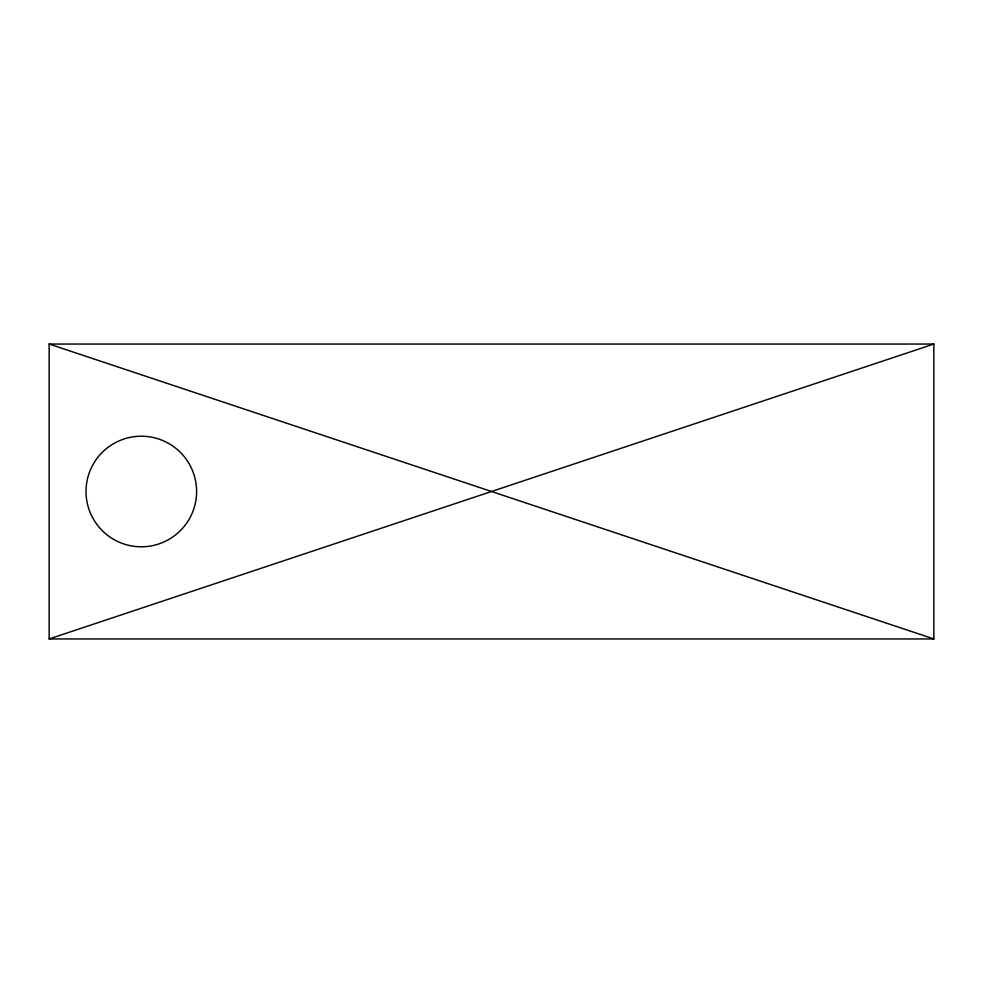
<?xml version="1.0" encoding="UTF-8"?>
<svg xmlns="http://www.w3.org/2000/svg" width="983" height="983" viewBox="0 0 983 983"><rect width="100%" height="100%" fill="white"/><g stroke="black" fill="none" stroke-linecap="round" stroke-linejoin="round"><path stroke-width="1.47" d="M49.15 638.95L933.85 344.05L933.85 638.95L49.15 638.95L49.15 344.05L933.85 344.05M49.15 344.05L933.85 638.95M113.659 539.384A55.294 55.294 0 0 0 196.6 491.5A55.294 55.294 0 0 0 113.659 443.616A55.294 55.294 0 0 0 113.659 539.384"/></g></svg>
